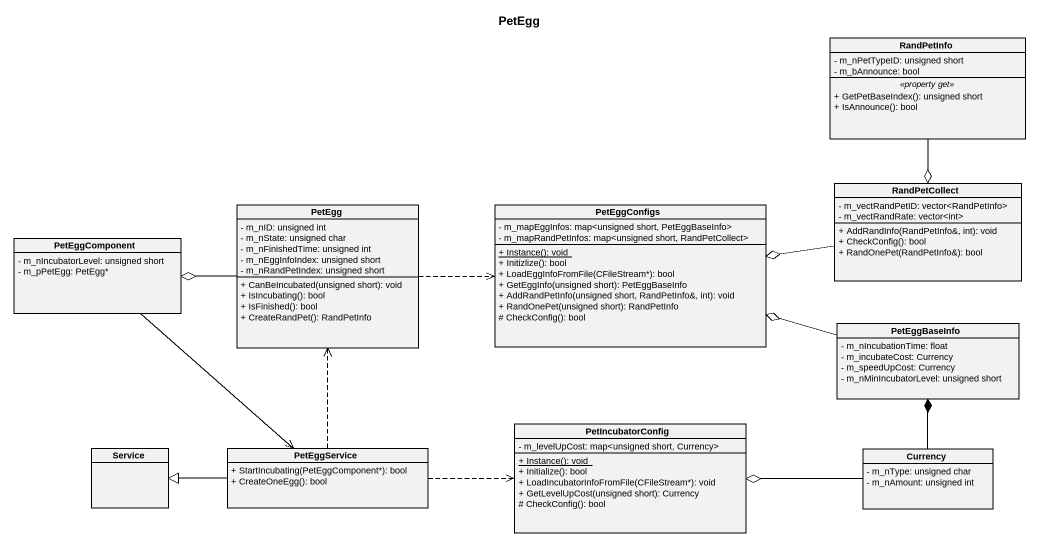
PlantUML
@startuml
title PetEgg
hide circle
hide empty members
skinparam classAttributeIconSize 0
class RandPetInfo {
  - m_nPetTypeID: unsigned short
  - m_bAnnounce: bool
  .. <<property get>> ..
  + GetPetBaseIndex(): unsigned short
  + IsAnnounce(): bool
}
class RandPetCollect {
  - m_vectRandPetID: vector<RandPetInfo>
  - m_vectRandRate: vector<int>
  + AddRandInfo(RandPetInfo&, int): void
  + CheckConfig(): bool
  + RandOnePet(RandPetInfo&): bool
}
class PetEggComponent {
  - m_nIncubatorLevel: unsigned short
  - m_pPetEgg: PetEgg*
}
class PetEgg {
  - m_nID: unsigned int
  - m_nState: unsigned char
  - m_nFinishedTime: unsigned int
  - m_nEggInfoIndex: unsigned short
  - m_nRandPetIndex: unsigned short
  + CanBeIncubated(unsigned short): void
  + IsIncubating(): bool
  + IsFinished(): bool
  + CreateRandPet(): RandPetInfo
}
class PetEggConfigs {
  - m_mapEggInfos: map<unsigned short, PetEggBaseInfo>
  - m_mapRandPetInfos: map<unsigned short, RandPetCollect>
  {static} + Instance(): void
  + Initizlize(): bool
  + LoadEggInfoFromFile(CFileStream*): bool
  + GetEggInfo(unsigned short): PetEggBaseInfo
  + AddRandPetInfo(unsigned short, RandPetInfo&, int): void
  + RandOnePet(unsigned short): RandPetInfo
  # CheckConfig(): bool
}
class PetEggBaseInfo {
  - m_nIncubationTime: float
  - m_incubateCost: Currency
  - m_speedUpCost: Currency
  - m_nMinIncubatorLevel: unsigned short
}
class PetIncubatorConfig {
  - m_levelUpCost: map<unsigned short, Currency>
  {static} + Instance(): void
  + Initialize(): bool
  + LoadIncubatorInfoFromFile(CFileStream*): void
  + GetLevelUpCost(unsigned short): Currency
  # CheckConfig(): bool
}
class Service
class PetEggService {
  + StartIncubating(PetEggComponent*): bool
  + CreateOneEgg(): bool
}
class Currency {
  - m_nType: unsigned char
  - m_nAmount: unsigned int
}
RandPetInfo --o RandPetCollect
RandPetCollect -left-o PetEggConfigs
PetEggComponent --> PetEggService
PetEgg -left-o PetEggComponent
PetEgg .right.> PetEggConfigs
PetEggBaseInfo -left-o PetEggConfigs
PetEggService .up.> PetEgg
PetEggService .right.> PetIncubatorConfig
PetEggService -left-|> Service
Currency -up-* PetEggBaseInfo
Currency -left-o PetIncubatorConfig
@enduml
